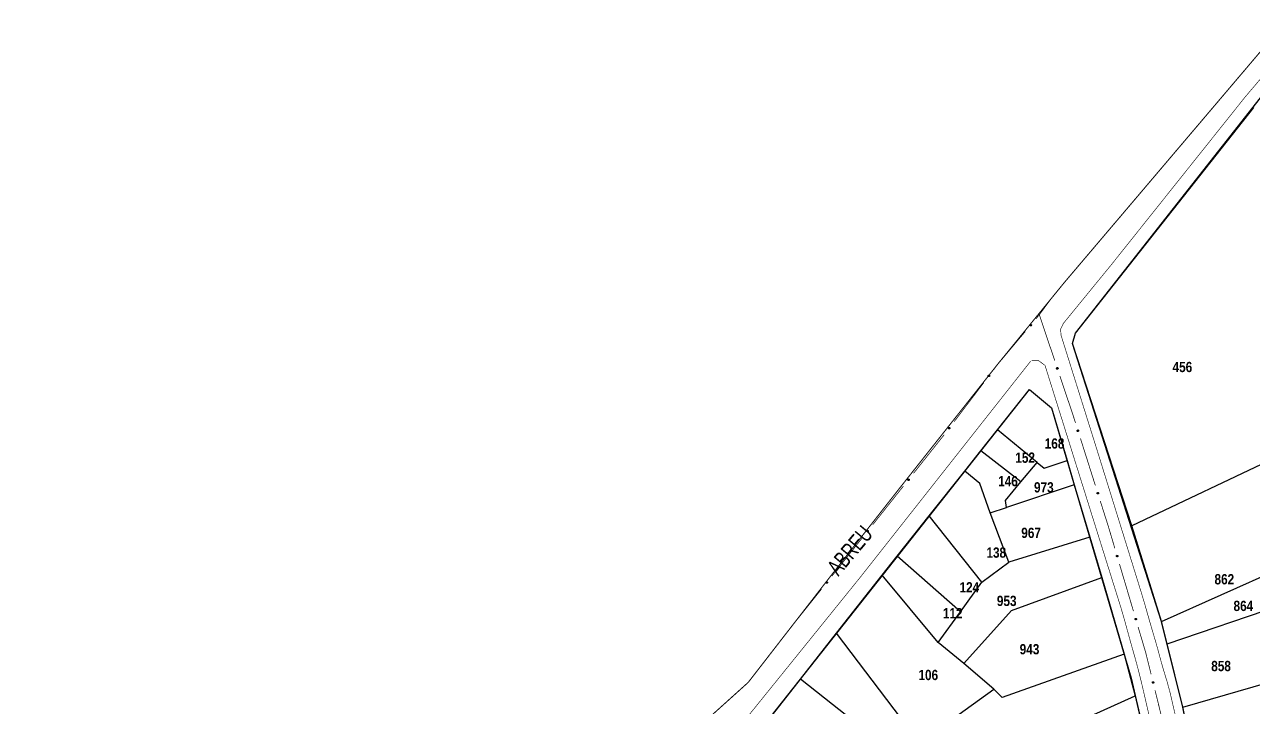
# Model space of a CAD drawing. Extents: x 200120 to 201962, y 4837541 to 4839252.
# Drawn here: x 200541.3 to 200840.5, y 4839085.9 to 4839252.3 of the extents above; entities that cross this region are included whole.
import ezdxf
from ezdxf.enums import TextEntityAlignment as Align

# ---------------------------------------------------------------- set-up
doc = ezdxf.new("R2010")
doc.units = 0
doc.header["$LTSCALE"] = 3
doc.header["$MEASUREMENT"] = 0
for name, color, linetype in [('CD-MALHA-LOTES', 40, 'CONTINUOUS'), ('LM-LIM-SETOR-FISCAL', 7, 'CONTINUOUS'), ('RU-QUADRAS', 210, 'CONTINUOUS'), ('SV-EIXO-RUA-PAV', 20, 'CONTINUOUS'), ('SV-RUA-PAVIM-S-GUIA-C-GUIA', 7, 'CONTINUOUS'), ('SV-TXT-RUA-PAV-S-GUIA-C-GUIA', 7, 'CONTINUOUS'), ('Th_NmrPort', 1, 'CONTINUOUS')]:
    doc.layers.add(name, color=color, linetype=linetype)
doc.styles.add('ARIAL', font='ARIAL.TTF')
doc.styles.get("Standard").update_dxf_attribs({"font": 'swisscbo.ttf'})
doc.linetypes.add('Limite', pattern='A,20,-3,[130,ltypeshp.shx,S=6.35,R=0,X=0,Y=0],-3,20', length=46)

msp = doc.modelspace()

# ---------------------------------------------------------------- linework, layer by layer
at = {"layer": 'CD-MALHA-LOTES'}
for p, q in [((200797.22, 4839177.09), (200840.6, 4839232.08)), ((200796.5, 4839174.58), (200797.22, 4839177.09)), ((200810.94, 4839130.15), (200796.5, 4839174.58)), ((200778.22, 4839153.54), (200786.03, 4839163.38)), ((200786.03, 4839163.38), (200791.36, 4839158.9)), ((200791.36, 4839158.9), (200795.16, 4839146.08)), ((200774.18, 4839148.45), (200778.22, 4839153.54)), ((200787.85, 4839145.63), (200778.22, 4839153.54)), ((200857.89, 4839152.49), (200810.94, 4839130.15)), ((200770.25, 4839143.51), (200774.18, 4839148.45)), ((200783.93, 4839140.91), (200774.18, 4839148.45)), ((200761.58, 4839132.59), (200770.25, 4839143.51)), ((200773.92, 4839140.5), (200770.25, 4839143.51)), ((200783.93, 4839140.91), (200787.85, 4839145.63)), ((200787.85, 4839145.63), (200789.54, 4839144.26)), ((200789.54, 4839144.26), (200795.16, 4839146.08)), ((200795.16, 4839146.08), (200796.9, 4839140.16)), ((200776.4, 4839133.33), (200773.92, 4839140.5)), ((200780.12, 4839136.32), (200783.93, 4839140.91)), ((200796.9, 4839140.16), (200780.43, 4839134.67)), ((200796.9, 4839140.16), (200800.67, 4839127.42)), ((200776.4, 4839133.33), (200780.43, 4839134.67)), ((200780.43, 4839134.67), (200780.12, 4839136.32)), ((200753.81, 4839122.81), (200761.58, 4839132.59)), ((200774.42, 4839116.46), (200761.58, 4839132.59)), ((200780.96, 4839121.32), (200776.4, 4839133.33)), ((200818.17, 4839106.9), (200872.55, 4839131.3)), ((200818.17, 4839106.9), (200810.94, 4839130.15)), ((200800.67, 4839127.42), (200780.96, 4839121.32)), ((200800.67, 4839127.42), (200803.58, 4839117.58)), ((200750.12, 4839118.15), (200753.81, 4839122.81)), ((200769.22, 4839109.26), (200753.81, 4839122.81)), ((200774.42, 4839116.46), (200780.96, 4839121.32)), ((200739.01, 4839104.01), (200750.12, 4839118.15)), ((200763.8, 4839101.75), (200750.12, 4839118.15)), ((200769.22, 4839109.26), (200774.42, 4839116.46)), ((200781.58, 4839109.59), (200803.58, 4839117.58)), ((200803.58, 4839117.58), (200809.02, 4839098.89)), ((200819.53, 4839101.4), (200860.37, 4839115.39)), ((200763.8, 4839101.75), (200769.22, 4839109.26)), ((200769.99, 4839096.66), (200781.58, 4839109.59)), ((200819.53, 4839101.4), (200818.17, 4839106.9)), ((200730.21, 4839092.81), (200739.01, 4839104.01)), ((200754.87, 4839083.19), (200739.01, 4839104.01)), ((200769.99, 4839096.66), (200763.8, 4839101.75)), ((200823.35, 4839085.99), (200819.53, 4839101.4)), ((200809.02, 4839098.89), (200779.38, 4839088.35)), ((200809.02, 4839098.89), (200811.71, 4839088.76)), ((200823.35, 4839085.99), (200867.88, 4839098.95)), ((200777.33, 4839090.37), (200769.99, 4839096.66)), ((200723.42, 4839084.18), (200730.21, 4839092.81)), ((200748.49, 4839078.4), (200730.21, 4839092.81)), ((200759.15, 4839077.32), (200777.33, 4839090.37)), ((200779.38, 4839088.35), (200777.33, 4839090.37)), ((200766, 4839068.23), (200811.71, 4839088.76)), ((200811.71, 4839088.76), (200817.11, 4839065.4)), ((200827.93, 4839064.23), (200823.35, 4839085.99))]:
    msp.add_line(p, q, dxfattribs=at)
at = {"layer": 'LM-LIM-SETOR-FISCAL', "linetype": 'Limite', "ltscale": 0.1, "const_width": 0.25}
msp.add_lwpolyline([(200521.68, 4838964.61), (200553.29, 4838981.96), (200564.39, 4838989.22), (200672.3, 4839059.61), (200684.22, 4839067.5), (200707.64, 4839083.14), (200717.52, 4839092.05), (200737.08, 4839117.29), (200754.26, 4839139.21), (200778.49, 4839169.85), (200794.49, 4839189.47), (200847.66, 4839252.11), (200852.14, 4839247.13), (200881.33, 4839202.85), (200892.4, 4839188.76), (200919.25, 4839149.87), (200940.67, 4839120.53), (200967.35, 4839077.3), (200978.06, 4839061.8), (200984.9, 4839052.16), (201020.3, 4839001.09), (201061.47, 4838944.21), (201080.55, 4838915.14)], dxfattribs=at)
at = {"layer": 'RU-QUADRAS', "color": 6, "linetype": 'Continuous'}
msp.add_lwpolyline([(200874.3, 4838925.75), (200827.7, 4838936.11), (200838.84, 4839001.43), (200839.3, 4839007.83), (200834.73, 4839035.66, -0.013108), (200823.35, 4839085.99), (200818.17, 4839106.9), (200796.5, 4839174.58), (200797.22, 4839177.09), (200844.92, 4839237.9)], format="xyb", dxfattribs=at)
msp.add_lwpolyline([(200718.93, 4839076.24), (200718.92, 4839078.45), (200786.03, 4839163.38), (200791.36, 4839158.9), (200810.73, 4839093.04), (200821.76, 4839045.29), (200828.26, 4839005.87), (200829.15, 4838998.12), (200823.46, 4838958.82), (200822.13, 4838958.43), (200802.44, 4838971.01), (200794.17, 4838977.11), (200783.76, 4838987.92)], close=True, dxfattribs=at)
at = {"layer": 'SV-EIXO-RUA-PAV', "const_width": 0.18}
for points in [[(200788.4, 4839181.61), (200791.19, 4839185.39)], [(200791.19, 4839185.39), (200791.53, 4839185.84)], [(200787.56, 4839180.61), (200788.21, 4839181.38)], [(200788.21, 4839181.38), (200788.4, 4839181.61)], [(200788.64, 4839180.88), (200788.4, 4839181.61)], [(200792.14, 4839170.45), (200788.64, 4839180.88)], [(200778.22, 4839169.47), (200784.99, 4839177.55)], [(200777.34, 4839168.31), (200777.94, 4839169.11)], [(200777.94, 4839169.11), (200778.22, 4839169.47)], [(200778.22, 4839169.47), (200778.2, 4839169.48)], [(200767.66, 4839155.57), (200774.92, 4839165.12)], [(200796.69, 4839156.87), (200793.41, 4839166.66)], [(200796.89, 4839156.23), (200796.69, 4839156.87)], [(200797.2, 4839155.27), (200796.89, 4839156.23)], [(200757.78, 4839142.99), (200765.24, 4839152.39)], [(200802.03, 4839140.02), (200798.41, 4839151.46)], [(200747.83, 4839130.45), (200755.29, 4839139.85)], [(200805.18, 4839130.1), (200803.24, 4839136.21)], [(200805.35, 4839129.53), (200805.18, 4839130.1)], [(200806.77, 4839124.74), (200805.35, 4839129.53)], [(200738.48, 4839118.67), (200745.34, 4839127.32)], [(200811.31, 4839109.4), (200807.9, 4839120.9)], [(200737.88, 4839117.92), (200738.48, 4839118.67)], [(200727.89, 4839105.43), (200735.38, 4839114.8)], [(200814.32, 4839099.23), (200812.44, 4839105.56)], [(200814.41, 4839098.85), (200814.32, 4839099.23)], [(200815.61, 4839093.99), (200814.41, 4839098.85)], [(200819.44, 4839078.46), (200816.57, 4839090.11)]]:
    msp.add_lwpolyline(points, dxfattribs=at)
at = {"layer": 'SV-EIXO-RUA-PAV'}
for points in [[(200786.1, 4839179.04), (200786.1, 4839179.09), (200786.1, 4839179.13), (200786.12, 4839179.17), (200786.14, 4839179.19), (200786.16, 4839179.22), (200786.19, 4839179.24), (200786.23, 4839179.25), (200786.28, 4839179.26), (200786.33, 4839179.25), (200786.36, 4839179.24), (200786.39, 4839179.22), (200786.41, 4839179.19), (200786.43, 4839179.16), (200786.45, 4839179.12), (200786.45, 4839179.07), (200786.45, 4839179.03), (200786.43, 4839179), (200786.41, 4839178.97), (200786.38, 4839178.94), (200786.35, 4839178.92), (200786.31, 4839178.91), (200786.27, 4839178.9), (200786.22, 4839178.91), (200786.19, 4839178.92), (200786.16, 4839178.95), (200786.14, 4839178.97), (200786.12, 4839179), (200786.1, 4839179.04)], [(200792.72, 4839168.39), (200792.67, 4839168.41), (200792.64, 4839168.43), (200792.62, 4839168.47), (200792.6, 4839168.5), (200792.6, 4839168.53), (200792.59, 4839168.57), (200792.6, 4839168.61), (200792.62, 4839168.65), (200792.65, 4839168.69), (200792.68, 4839168.71), (200792.72, 4839168.72), (200792.75, 4839168.73), (200792.79, 4839168.73), (200792.83, 4839168.72), (200792.87, 4839168.7), (200792.9, 4839168.67), (200792.92, 4839168.64), (200792.94, 4839168.61), (200792.95, 4839168.57), (200792.95, 4839168.54), (200792.94, 4839168.5), (200792.92, 4839168.45), (200792.89, 4839168.42), (200792.86, 4839168.4), (200792.83, 4839168.39), (200792.79, 4839168.38), (200792.76, 4839168.38), (200792.72, 4839168.39)], [(200775.95, 4839166.67), (200775.95, 4839166.72), (200775.95, 4839166.76), (200775.96, 4839166.79), (200775.98, 4839166.82), (200776.01, 4839166.85), (200776.04, 4839166.87), (200776.07, 4839166.89), (200776.12, 4839166.89), (200776.17, 4839166.89), (200776.2, 4839166.88), (200776.23, 4839166.86), (200776.26, 4839166.83), (200776.28, 4839166.8), (200776.29, 4839166.76), (200776.3, 4839166.71), (200776.3, 4839166.67), (200776.28, 4839166.64), (200776.26, 4839166.61), (200776.24, 4839166.58), (200776.21, 4839166.56), (200776.17, 4839166.55), (200776.12, 4839166.54), (200776.08, 4839166.54), (200776.05, 4839166.56), (200776.02, 4839166.58), (200775.99, 4839166.6), (200775.97, 4839166.63), (200775.95, 4839166.67)], [(200766.28, 4839153.93), (200766.27, 4839153.97), (200766.27, 4839154.02), (200766.29, 4839154.05), (200766.31, 4839154.08), (200766.33, 4839154.11), (200766.36, 4839154.13), (200766.4, 4839154.14), (200766.45, 4839154.15), (200766.49, 4839154.15), (200766.52, 4839154.13), (200766.56, 4839154.12), (200766.58, 4839154.09), (200766.6, 4839154.06), (200766.62, 4839154.02), (200766.62, 4839153.97), (200766.62, 4839153.93), (200766.61, 4839153.9), (200766.59, 4839153.87), (200766.56, 4839153.84), (200766.53, 4839153.82), (200766.49, 4839153.8), (200766.45, 4839153.8), (200766.4, 4839153.8), (200766.37, 4839153.81), (200766.34, 4839153.83), (200766.31, 4839153.86), (200766.29, 4839153.89), (200766.28, 4839153.93)], [(200797.74, 4839153.2), (200797.7, 4839153.22), (200797.66, 4839153.25), (200797.64, 4839153.28), (200797.63, 4839153.31), (200797.62, 4839153.35), (200797.62, 4839153.38), (200797.63, 4839153.42), (200797.65, 4839153.47), (200797.68, 4839153.5), (200797.71, 4839153.52), (200797.75, 4839153.53), (200797.78, 4839153.54), (200797.82, 4839153.54), (200797.86, 4839153.53), (200797.9, 4839153.51), (200797.93, 4839153.48), (200797.95, 4839153.45), (200797.97, 4839153.42), (200797.97, 4839153.38), (200797.97, 4839153.35), (200797.97, 4839153.3), (200797.94, 4839153.26), (200797.91, 4839153.23), (200797.88, 4839153.21), (200797.85, 4839153.2), (200797.82, 4839153.19), (200797.78, 4839153.19), (200797.74, 4839153.2)], [(200756.36, 4839141.37), (200756.35, 4839141.42), (200756.36, 4839141.47), (200756.37, 4839141.5), (200756.39, 4839141.53), (200756.42, 4839141.55), (200756.45, 4839141.57), (200756.48, 4839141.59), (200756.53, 4839141.6), (200756.58, 4839141.59), (200756.61, 4839141.58), (200756.64, 4839141.56), (200756.67, 4839141.53), (200756.69, 4839141.5), (200756.7, 4839141.46), (200756.71, 4839141.41), (200756.7, 4839141.37), (200756.69, 4839141.34), (200756.67, 4839141.31), (200756.64, 4839141.28), (200756.61, 4839141.26), (200756.57, 4839141.25), (200756.53, 4839141.24), (200756.48, 4839141.25), (200756.45, 4839141.26), (200756.42, 4839141.28), (200756.39, 4839141.31), (200756.37, 4839141.33), (200756.36, 4839141.37)], [(200802.58, 4839137.95), (200802.53, 4839137.97), (200802.5, 4839138), (200802.48, 4839138.03), (200802.47, 4839138.06), (200802.46, 4839138.09), (200802.46, 4839138.13), (200802.47, 4839138.17), (200802.49, 4839138.21), (200802.52, 4839138.25), (200802.55, 4839138.27), (200802.58, 4839138.28), (200802.62, 4839138.29), (200802.65, 4839138.29), (200802.69, 4839138.28), (200802.74, 4839138.26), (200802.77, 4839138.23), (200802.79, 4839138.2), (200802.8, 4839138.17), (200802.81, 4839138.13), (200802.81, 4839138.09), (200802.8, 4839138.05), (200802.78, 4839138.01), (200802.75, 4839137.98), (200802.72, 4839137.96), (200802.69, 4839137.95), (200802.65, 4839137.94), (200802.62, 4839137.94), (200802.58, 4839137.95)], [(200746.41, 4839128.84), (200746.41, 4839128.89), (200746.41, 4839128.93), (200746.42, 4839128.97), (200746.45, 4839129), (200746.47, 4839129.02), (200746.5, 4839129.04), (200746.54, 4839129.06), (200746.59, 4839129.06), (200746.63, 4839129.06), (200746.66, 4839129.04), (200746.69, 4839129.03), (200746.72, 4839129), (200746.74, 4839128.97), (200746.75, 4839128.93), (200746.76, 4839128.88), (200746.76, 4839128.84), (200746.74, 4839128.81), (200746.72, 4839128.78), (200746.7, 4839128.75), (200746.67, 4839128.73), (200746.63, 4839128.71), (200746.58, 4839128.71), (200746.54, 4839128.71), (200746.5, 4839128.73), (200746.47, 4839128.75), (200746.45, 4839128.77), (200746.43, 4839128.8), (200746.41, 4839128.84)], [(200807.27, 4839122.65), (200807.23, 4839122.68), (200807.19, 4839122.7), (200807.17, 4839122.74), (200807.16, 4839122.77), (200807.16, 4839122.8), (200807.16, 4839122.84), (200807.17, 4839122.88), (200807.19, 4839122.92), (200807.22, 4839122.95), (200807.25, 4839122.98), (200807.28, 4839122.99), (200807.32, 4839123), (200807.35, 4839122.99), (200807.39, 4839122.98), (200807.44, 4839122.96), (200807.47, 4839122.93), (200807.49, 4839122.9), (200807.5, 4839122.87), (200807.51, 4839122.83), (200807.51, 4839122.8), (200807.5, 4839122.76), (200807.47, 4839122.71), (200807.45, 4839122.68), (200807.42, 4839122.66), (200807.38, 4839122.65), (200807.35, 4839122.64), (200807.31, 4839122.64), (200807.27, 4839122.65)], [(200736.46, 4839116.32), (200736.45, 4839116.37), (200736.46, 4839116.41), (200736.47, 4839116.44), (200736.49, 4839116.47), (200736.51, 4839116.5), (200736.54, 4839116.52), (200736.58, 4839116.53), (200736.63, 4839116.54), (200736.68, 4839116.53), (200736.71, 4839116.52), (200736.74, 4839116.5), (200736.76, 4839116.48), (200736.78, 4839116.44), (200736.8, 4839116.4), (200736.81, 4839116.35), (200736.8, 4839116.31), (200736.79, 4839116.28), (200736.77, 4839116.25), (200736.74, 4839116.22), (200736.71, 4839116.2), (200736.67, 4839116.19), (200736.62, 4839116.18), (200736.58, 4839116.19), (200736.55, 4839116.2), (200736.52, 4839116.22), (200736.49, 4839116.25), (200736.47, 4839116.28), (200736.46, 4839116.32)], [(200811.81, 4839107.31), (200811.77, 4839107.33), (200811.74, 4839107.36), (200811.72, 4839107.39), (200811.71, 4839107.43), (200811.7, 4839107.46), (200811.7, 4839107.5), (200811.71, 4839107.54), (200811.73, 4839107.58), (200811.76, 4839107.61), (200811.79, 4839107.63), (200811.82, 4839107.65), (200811.86, 4839107.65), (200811.9, 4839107.65), (200811.94, 4839107.64), (200811.98, 4839107.62), (200812.01, 4839107.59), (200812.03, 4839107.56), (200812.04, 4839107.53), (200812.05, 4839107.49), (200812.05, 4839107.46), (200812.04, 4839107.41), (200812.02, 4839107.37), (200811.99, 4839107.34), (200811.96, 4839107.32), (200811.92, 4839107.31), (200811.89, 4839107.3), (200811.85, 4839107.3), (200811.81, 4839107.31)], [(200816.02, 4839091.88), (200815.97, 4839091.91), (200815.94, 4839091.94), (200815.92, 4839091.97), (200815.92, 4839092), (200815.91, 4839092.04), (200815.91, 4839092.07), (200815.92, 4839092.11), (200815.95, 4839092.16), (200815.98, 4839092.19), (200816.01, 4839092.21), (200816.05, 4839092.22), (200816.08, 4839092.22), (200816.12, 4839092.22), (200816.16, 4839092.21), (200816.2, 4839092.18), (200816.23, 4839092.15), (200816.25, 4839092.12), (200816.26, 4839092.09), (200816.26, 4839092.05), (200816.26, 4839092.02), (200816.25, 4839091.98), (200816.22, 4839091.93), (200816.19, 4839091.9), (200816.16, 4839091.89), (200816.13, 4839091.88), (200816.09, 4839091.87), (200816.06, 4839091.87), (200816.02, 4839091.88)]]:
    msp.add_lwpolyline(points, close=True, dxfattribs=at)
for points in [[(200786.1, 4839179.04), (200786.23, 4839179.25)], [(200786.1, 4839179.09), (200786.19, 4839179.24)], [(200786.1, 4839179.07), (200786.21, 4839179.24)], [(200786.1, 4839179.13), (200786.16, 4839179.22)], [(200786.1, 4839179.11), (200786.17, 4839179.22)], [(200786.11, 4839179.02), (200786.26, 4839179.25)], [(200786.12, 4839179), (200786.28, 4839179.26)], [(200786.13, 4839178.99), (200786.3, 4839179.25)], [(200786.14, 4839178.97), (200786.33, 4839179.25)], [(200786.15, 4839178.96), (200786.34, 4839179.24)], [(200786.16, 4839178.95), (200786.36, 4839179.24)], [(200786.18, 4839178.94), (200786.38, 4839179.22)], [(200786.19, 4839178.92), (200786.39, 4839179.22)], [(200786.21, 4839178.92), (200786.4, 4839179.2)], [(200786.22, 4839178.91), (200786.41, 4839179.19)], [(200786.25, 4839178.91), (200786.42, 4839179.17)], [(200786.27, 4839178.9), (200786.43, 4839179.16)], [(200786.29, 4839178.91), (200786.44, 4839179.14)], [(200786.31, 4839178.91), (200786.45, 4839179.12)], [(200786.34, 4839178.92), (200786.44, 4839179.09)], [(200786.35, 4839178.92), (200786.45, 4839179.07)], [(200786.37, 4839178.94), (200786.44, 4839179.04)], [(200786.38, 4839178.94), (200786.45, 4839179.03)], [(200792.67, 4839168.41), (200792.59, 4839168.57)], [(200792.72, 4839168.39), (200792.6, 4839168.61)], [(200792.69, 4839168.4), (200792.6, 4839168.58)], [(200792.65, 4839168.42), (200792.6, 4839168.54)], [(200792.64, 4839168.43), (200792.6, 4839168.53)], [(200792.76, 4839168.38), (200792.62, 4839168.65)], [(200792.74, 4839168.38), (200792.62, 4839168.63)], [(200792.77, 4839168.38), (200792.64, 4839168.66)], [(200792.79, 4839168.38), (200792.65, 4839168.69)], [(200792.81, 4839168.39), (200792.67, 4839168.69)], [(200792.83, 4839168.39), (200792.68, 4839168.71)], [(200792.84, 4839168.4), (200792.7, 4839168.71)], [(200792.86, 4839168.4), (200792.72, 4839168.72)], [(200792.87, 4839168.41), (200792.73, 4839168.72)], [(200792.89, 4839168.42), (200792.75, 4839168.73)], [(200792.9, 4839168.44), (200792.77, 4839168.73)], [(200792.92, 4839168.45), (200792.79, 4839168.73)], [(200792.93, 4839168.48), (200792.81, 4839168.72)], [(200792.94, 4839168.5), (200792.83, 4839168.72)], [(200792.94, 4839168.52), (200792.85, 4839168.7)], [(200792.95, 4839168.54), (200792.87, 4839168.7)], [(200792.95, 4839168.56), (200792.89, 4839168.68)], [(200792.95, 4839168.57), (200792.9, 4839168.67)], [(200775.95, 4839166.67), (200776.07, 4839166.89)], [(200775.95, 4839166.72), (200776.04, 4839166.87)], [(200775.95, 4839166.69), (200776.05, 4839166.87)], [(200775.95, 4839166.76), (200776.01, 4839166.85)], [(200775.95, 4839166.74), (200776.02, 4839166.85)], [(200775.96, 4839166.65), (200776.1, 4839166.89)], [(200775.97, 4839166.63), (200776.12, 4839166.89)], [(200775.98, 4839166.62), (200776.14, 4839166.89)], [(200775.99, 4839166.6), (200776.17, 4839166.89)], [(200776.01, 4839166.59), (200776.18, 4839166.88)], [(200776.02, 4839166.58), (200776.2, 4839166.88)], [(200776.03, 4839166.57), (200776.22, 4839166.86)], [(200776.05, 4839166.56), (200776.23, 4839166.86)], [(200776.07, 4839166.55), (200776.24, 4839166.84)], [(200776.08, 4839166.54), (200776.26, 4839166.83)], [(200776.1, 4839166.54), (200776.27, 4839166.81)], [(200776.12, 4839166.54), (200776.28, 4839166.8)], [(200776.15, 4839166.55), (200776.29, 4839166.78)], [(200776.17, 4839166.55), (200776.29, 4839166.76)], [(200776.19, 4839166.56), (200776.29, 4839166.73)], [(200776.21, 4839166.56), (200776.3, 4839166.71)], [(200776.23, 4839166.58), (200776.3, 4839166.69)], [(200776.24, 4839166.58), (200776.3, 4839166.67)], [(200766.27, 4839153.97), (200766.36, 4839154.13)], [(200766.27, 4839153.95), (200766.37, 4839154.13)], [(200766.27, 4839154.02), (200766.33, 4839154.11)], [(200766.27, 4839154), (200766.34, 4839154.11)], [(200766.28, 4839153.93), (200766.4, 4839154.14)], [(200766.29, 4839153.89), (200766.45, 4839154.15)], [(200766.29, 4839153.91), (200766.42, 4839154.14)], [(200766.31, 4839153.86), (200766.49, 4839154.15)], [(200766.31, 4839153.88), (200766.46, 4839154.15)], [(200766.33, 4839153.85), (200766.5, 4839154.14)], [(200766.34, 4839153.83), (200766.52, 4839154.13)], [(200766.36, 4839153.83), (200766.54, 4839154.12)], [(200766.37, 4839153.81), (200766.56, 4839154.12)], [(200766.39, 4839153.81), (200766.57, 4839154.1)], [(200766.4, 4839153.8), (200766.58, 4839154.09)], [(200766.43, 4839153.8), (200766.59, 4839154.07)], [(200766.45, 4839153.8), (200766.6, 4839154.06)], [(200766.47, 4839153.8), (200766.61, 4839154.04)], [(200766.49, 4839153.8), (200766.62, 4839154.02)], [(200766.52, 4839153.82), (200766.62, 4839153.99)], [(200766.53, 4839153.82), (200766.62, 4839153.97)], [(200766.55, 4839153.83), (200766.62, 4839153.95)], [(200766.56, 4839153.84), (200766.62, 4839153.93)], [(200797.7, 4839153.22), (200797.62, 4839153.38)], [(200797.66, 4839153.25), (200797.62, 4839153.35)], [(200797.74, 4839153.2), (200797.63, 4839153.42)], [(200797.72, 4839153.21), (200797.63, 4839153.39)], [(200797.68, 4839153.24), (200797.63, 4839153.36)], [(200797.76, 4839153.19), (200797.64, 4839153.44)], [(200797.78, 4839153.19), (200797.65, 4839153.47)], [(200797.8, 4839153.19), (200797.67, 4839153.48)], [(200797.82, 4839153.19), (200797.68, 4839153.5)], [(200797.83, 4839153.2), (200797.7, 4839153.5)], [(200797.85, 4839153.2), (200797.71, 4839153.52)], [(200797.87, 4839153.21), (200797.73, 4839153.53)], [(200797.88, 4839153.21), (200797.75, 4839153.53)], [(200797.9, 4839153.22), (200797.76, 4839153.53)], [(200797.91, 4839153.23), (200797.78, 4839153.54)], [(200797.93, 4839153.25), (200797.8, 4839153.54)], [(200797.94, 4839153.26), (200797.82, 4839153.54)], [(200797.95, 4839153.29), (200797.84, 4839153.53)], [(200797.97, 4839153.3), (200797.86, 4839153.53)], [(200797.97, 4839153.33), (200797.88, 4839153.51)], [(200797.97, 4839153.35), (200797.9, 4839153.51)], [(200797.97, 4839153.37), (200797.92, 4839153.49)], [(200797.97, 4839153.38), (200797.93, 4839153.48)], [(200756.35, 4839141.42), (200756.45, 4839141.57)], [(200756.35, 4839141.45), (200756.43, 4839141.56)], [(200756.36, 4839141.37), (200756.48, 4839141.59)], [(200756.36, 4839141.4), (200756.46, 4839141.58)], [(200756.36, 4839141.47), (200756.42, 4839141.55)], [(200756.37, 4839141.33), (200756.53, 4839141.6)], [(200756.37, 4839141.35), (200756.51, 4839141.59)], [(200756.39, 4839141.31), (200756.58, 4839141.59)], [(200756.39, 4839141.32), (200756.55, 4839141.59)], [(200756.41, 4839141.3), (200756.59, 4839141.58)], [(200756.42, 4839141.28), (200756.61, 4839141.58)], [(200756.44, 4839141.27), (200756.63, 4839141.56)], [(200756.45, 4839141.26), (200756.64, 4839141.56)], [(200756.47, 4839141.26), (200756.65, 4839141.54)], [(200756.48, 4839141.25), (200756.67, 4839141.53)], [(200756.51, 4839141.25), (200756.67, 4839141.51)], [(200756.53, 4839141.24), (200756.69, 4839141.5)], [(200756.55, 4839141.25), (200756.69, 4839141.48)], [(200756.57, 4839141.25), (200756.7, 4839141.46)], [(200756.6, 4839141.26), (200756.7, 4839141.43)], [(200756.61, 4839141.26), (200756.71, 4839141.41)], [(200756.63, 4839141.28), (200756.7, 4839141.39)], [(200756.64, 4839141.28), (200756.7, 4839141.37)], [(200802.53, 4839137.97), (200802.46, 4839138.13)], [(200802.51, 4839137.98), (200802.46, 4839138.1)], [(200802.5, 4839138), (200802.46, 4839138.09)], [(200802.58, 4839137.95), (200802.47, 4839138.17)], [(200802.55, 4839137.96), (200802.47, 4839138.14)], [(200802.6, 4839137.94), (200802.48, 4839138.19)], [(200802.62, 4839137.94), (200802.49, 4839138.21)], [(200802.63, 4839137.94), (200802.51, 4839138.23)], [(200802.65, 4839137.94), (200802.52, 4839138.25)], [(200802.67, 4839137.94), (200802.53, 4839138.25)], [(200802.69, 4839137.95), (200802.55, 4839138.27)], [(200802.7, 4839137.95), (200802.57, 4839138.27)], [(200802.72, 4839137.96), (200802.58, 4839138.28)], [(200802.74, 4839137.97), (200802.6, 4839138.28)], [(200802.75, 4839137.98), (200802.62, 4839138.29)], [(200802.77, 4839138), (200802.64, 4839138.29)], [(200802.78, 4839138.01), (200802.65, 4839138.29)], [(200802.79, 4839138.04), (200802.68, 4839138.28)], [(200802.8, 4839138.05), (200802.69, 4839138.28)], [(200802.8, 4839138.08), (200802.72, 4839138.26)], [(200802.81, 4839138.09), (200802.74, 4839138.26)], [(200802.81, 4839138.12), (200802.76, 4839138.24)], [(200802.81, 4839138.13), (200802.77, 4839138.23)], [(200746.41, 4839128.84), (200746.54, 4839129.06)], [(200746.41, 4839128.89), (200746.5, 4839129.04)], [(200746.41, 4839128.87), (200746.51, 4839129.04)], [(200746.41, 4839128.93), (200746.47, 4839129.02)], [(200746.41, 4839128.92), (200746.48, 4839129.02)], [(200746.42, 4839128.82), (200746.56, 4839129.06)], [(200746.43, 4839128.8), (200746.59, 4839129.06)], [(200746.44, 4839128.79), (200746.6, 4839129.06)], [(200746.45, 4839128.77), (200746.63, 4839129.06)], [(200746.46, 4839128.76), (200746.64, 4839129.05)], [(200746.47, 4839128.75), (200746.66, 4839129.04)], [(200746.49, 4839128.74), (200746.68, 4839129.03)], [(200746.5, 4839128.73), (200746.69, 4839129.03)], [(200746.52, 4839128.72), (200746.71, 4839129.01)], [(200746.54, 4839128.71), (200746.72, 4839129)], [(200746.56, 4839128.71), (200746.73, 4839128.98)], [(200746.58, 4839128.71), (200746.74, 4839128.97)], [(200746.6, 4839128.72), (200746.75, 4839128.95)], [(200746.63, 4839128.71), (200746.75, 4839128.93)], [(200746.65, 4839128.73), (200746.75, 4839128.9)], [(200746.67, 4839128.73), (200746.76, 4839128.88)], [(200746.68, 4839128.74), (200746.75, 4839128.85)], [(200746.7, 4839128.75), (200746.76, 4839128.84)], [(200807.25, 4839122.67), (200807.16, 4839122.85)], [(200807.23, 4839122.68), (200807.16, 4839122.84)], [(200807.21, 4839122.69), (200807.16, 4839122.81)], [(200807.19, 4839122.7), (200807.16, 4839122.8)], [(200807.27, 4839122.65), (200807.17, 4839122.88)], [(200807.29, 4839122.65), (200807.18, 4839122.9)], [(200807.31, 4839122.64), (200807.19, 4839122.92)], [(200807.33, 4839122.65), (200807.2, 4839122.93)], [(200807.35, 4839122.64), (200807.22, 4839122.95)], [(200807.36, 4839122.65), (200807.23, 4839122.96)], [(200807.38, 4839122.65), (200807.25, 4839122.98)], [(200807.4, 4839122.66), (200807.27, 4839122.98)], [(200807.42, 4839122.66), (200807.28, 4839122.99)], [(200807.43, 4839122.68), (200807.3, 4839122.99)], [(200807.45, 4839122.68), (200807.32, 4839123)], [(200807.46, 4839122.7), (200807.34, 4839122.99)], [(200807.47, 4839122.71), (200807.35, 4839122.99)], [(200807.48, 4839122.74), (200807.38, 4839122.99)], [(200807.5, 4839122.76), (200807.39, 4839122.98)], [(200807.5, 4839122.78), (200807.42, 4839122.97)], [(200807.51, 4839122.8), (200807.44, 4839122.96)], [(200807.51, 4839122.82), (200807.46, 4839122.94)], [(200807.51, 4839122.83), (200807.47, 4839122.93)], [(200736.45, 4839116.37), (200736.54, 4839116.52)], [(200736.45, 4839116.34), (200736.56, 4839116.52)], [(200736.45, 4839116.39), (200736.52, 4839116.5)], [(200736.46, 4839116.32), (200736.58, 4839116.53)], [(200736.46, 4839116.41), (200736.51, 4839116.5)], [(200736.47, 4839116.28), (200736.63, 4839116.54)], [(200736.47, 4839116.3), (200736.61, 4839116.53)], [(200736.48, 4839116.27), (200736.65, 4839116.53)], [(200736.49, 4839116.25), (200736.68, 4839116.53)], [(200736.51, 4839116.24), (200736.69, 4839116.52)], [(200736.52, 4839116.22), (200736.71, 4839116.52)], [(200736.54, 4839116.21), (200736.73, 4839116.51)], [(200736.55, 4839116.2), (200736.74, 4839116.5)], [(200736.57, 4839116.2), (200736.75, 4839116.48)], [(200736.58, 4839116.19), (200736.76, 4839116.48)], [(200736.6, 4839116.19), (200736.77, 4839116.45)], [(200736.62, 4839116.18), (200736.78, 4839116.44)], [(200736.65, 4839116.19), (200736.79, 4839116.42)], [(200736.67, 4839116.19), (200736.8, 4839116.4)], [(200736.69, 4839116.2), (200736.8, 4839116.37)], [(200736.71, 4839116.2), (200736.81, 4839116.35)], [(200736.73, 4839116.22), (200736.8, 4839116.33)], [(200736.74, 4839116.22), (200736.8, 4839116.31)], [(200811.77, 4839107.33), (200811.7, 4839107.5)], [(200811.75, 4839107.35), (200811.7, 4839107.47)], [(200811.74, 4839107.36), (200811.7, 4839107.46)], [(200811.81, 4839107.31), (200811.71, 4839107.54)], [(200811.79, 4839107.33), (200811.71, 4839107.51)], [(200811.83, 4839107.31), (200811.72, 4839107.56)], [(200811.85, 4839107.3), (200811.73, 4839107.58)], [(200811.87, 4839107.3), (200811.75, 4839107.59)], [(200811.89, 4839107.3), (200811.76, 4839107.61)], [(200811.91, 4839107.31), (200811.78, 4839107.62)], [(200811.92, 4839107.31), (200811.79, 4839107.63)], [(200811.94, 4839107.32), (200811.81, 4839107.64)], [(200811.96, 4839107.32), (200811.82, 4839107.65)], [(200811.97, 4839107.33), (200811.84, 4839107.65)], [(200811.99, 4839107.34), (200811.86, 4839107.65)], [(200812, 4839107.36), (200811.88, 4839107.65)], [(200812.02, 4839107.37), (200811.9, 4839107.65)], [(200812.03, 4839107.4), (200811.92, 4839107.64)], [(200812.04, 4839107.41), (200811.94, 4839107.64)], [(200812.04, 4839107.44), (200811.96, 4839107.62)], [(200812.05, 4839107.46), (200811.98, 4839107.62)], [(200812.05, 4839107.48), (200812, 4839107.6)], [(200812.05, 4839107.49), (200812.01, 4839107.59)], [(200815.97, 4839091.91), (200815.91, 4839092.07)], [(200815.96, 4839091.93), (200815.91, 4839092.05)], [(200815.94, 4839091.94), (200815.91, 4839092.04)], [(200816.02, 4839091.88), (200815.92, 4839092.11)], [(200815.99, 4839091.9), (200815.92, 4839092.09)], [(200816.04, 4839091.88), (200815.94, 4839092.13)], [(200816.06, 4839091.87), (200815.95, 4839092.16)], [(200816.08, 4839091.87), (200815.96, 4839092.17)], [(200816.09, 4839091.87), (200815.98, 4839092.19)], [(200816.11, 4839091.88), (200816, 4839092.19)], [(200816.13, 4839091.88), (200816.01, 4839092.21)], [(200816.15, 4839091.88), (200816.03, 4839092.21)], [(200816.16, 4839091.89), (200816.05, 4839092.22)], [(200816.18, 4839091.9), (200816.06, 4839092.22)], [(200816.19, 4839091.9), (200816.08, 4839092.22)], [(200816.21, 4839091.92), (200816.1, 4839092.22)], [(200816.22, 4839091.93), (200816.12, 4839092.22)], [(200816.23, 4839091.96), (200816.14, 4839092.21)], [(200816.25, 4839091.98), (200816.16, 4839092.21)], [(200816.25, 4839092), (200816.18, 4839092.19)], [(200816.26, 4839092.02), (200816.2, 4839092.18)], [(200816.26, 4839092.04), (200816.22, 4839092.16)], [(200816.26, 4839092.05), (200816.23, 4839092.15)]]:
    msp.add_lwpolyline(points, dxfattribs=at)
at = {"layer": 'SV-RUA-PAVIM-S-GUIA-C-GUIA', "const_width": 0.15}
for points in [[(200838.59, 4839234.76), (200843.68, 4839240.74)], [(200806.05, 4839193.95), (200838.59, 4839234.76)], [(200794.25, 4839179.5), (200806.05, 4839193.95)], [(200793.7, 4839176.55), (200793.56, 4839178.05), (200794.25, 4839179.5)], [(200802.56, 4839148.29), (200793.7, 4839176.55)], [(200786.27, 4839170.28), (200744.79, 4839117.65)], [(200789.78, 4839169.27), (200788.09, 4839170.52), (200786.51, 4839170.49)], [(200808.22, 4839110.38), (200789.78, 4839169.27)], [(200813.23, 4839113.91), (200802.56, 4839148.29)], [(200744.79, 4839117.65), (200715.41, 4839081.26)], [(200820.3, 4839089.27), (200819.52, 4839092.17), (200819.08, 4839093.6), (200818.64, 4839095.04), (200817.96, 4839097.43), (200817.57, 4839098.88), (200817.03, 4839100.87), (200816.19, 4839103.75), (200815.76, 4839105.19), (200815.34, 4839106.63), (200814.92, 4839108.1), (200814.51, 4839109.54), (200814.1, 4839110.99), (200813.24, 4839113.86)], [(200813.75, 4839089.92), (200813.41, 4839091.38), (200813.06, 4839092.84), (200812.69, 4839094.29), (200812.32, 4839095.75), (200811.58, 4839098.45), (200810.76, 4839101.33), (200810.36, 4839102.78), (200809.67, 4839105.29), (200809.27, 4839106.74), (200808.87, 4839108.18), (200808.22, 4839110.38)], [(200820.72, 4839059.62), (200813.75, 4839089.92)], [(200827.86, 4839056.28), (200820.3, 4839089.27)]]:
    msp.add_lwpolyline(points, dxfattribs=at)

# ---------------------------------------------------------------- texts
at = {"layer": 'SV-TXT-RUA-PAV-S-GUIA-C-GUIA', "style": 'ARIAL', "width": 0.7}
msp.add_text('ABREU', height=4, rotation=50, dxfattribs=at).set_placement((200739.47, 4839117.73))
at = {"layer": 'Th_NmrPort', "color": 1}
for s, p in [('456', (200820.84, 4839168.88)), ('168', (200789.71, 4839150.25)), ('152', (200782.55, 4839146.79)), ('146', (200778.38, 4839141.07)), ('973', (200787.11, 4839139.56)), ('967', (200784, 4839128.48)), ('138', (200775.52, 4839123.67)), ('124', (200768.97, 4839115.21)), ('862', (200831.05, 4839117.17)), ('953', (200778.06, 4839111.9)), ('864', (200835.68, 4839110.68)), ('112', (200764.92, 4839108.89)), ('943', (200783.62, 4839100.13)), ('858', (200830.25, 4839096.03)), ('106', (200758.97, 4839093.85))]:
    msp.add_text(s, height=2.5, dxfattribs=at).set_placement(p, align=Align.MIDDLE_LEFT)

doc.saveas('drawing.dxf')
